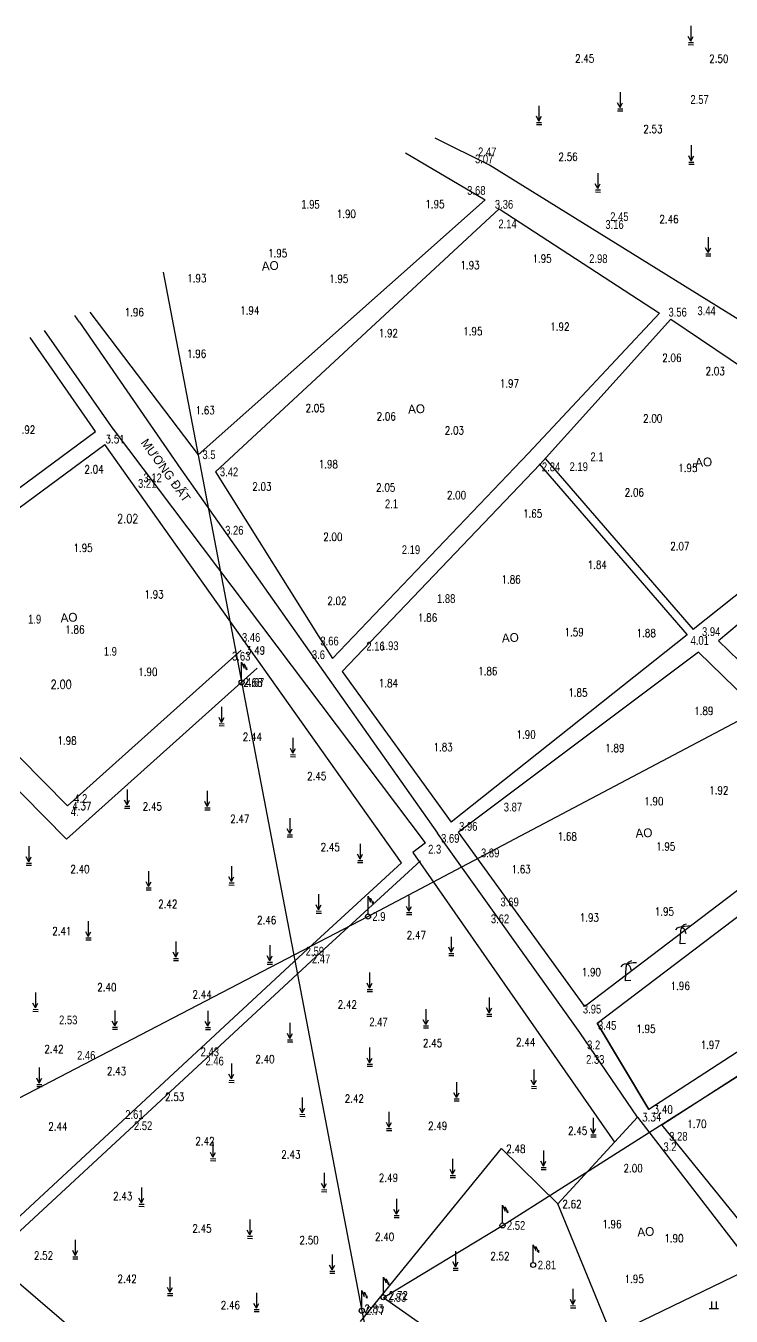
# Model space of a CAD drawing. Header units: metres. Extents: x 568068 to 569216, y 2065829 to 2066671.
# Drawn here: x 568833.4 to 568921.5, y 2066469.2 to 2066630.4 of the extents above; entities that cross this region are included whole.
import ezdxf
from ezdxf.enums import TextEntityAlignment as Align

# ---------------------------------------------------------------- set-up
doc = ezdxf.new("R2010")
doc.units = ezdxf.units.M
doc.layers.add('neS', color=250, linetype='TUONG_XAY')
doc.styles.add('COS', font='vnsimli.shx', dxfattribs={"width": 0.8, "height": 1.1})
doc.styles.add('DIADANH1', font='VHAVAN.TTF', dxfattribs={"height": 2.3})
doc.linetypes.add('TAL_N_P', pattern='A,0.5,[130,ltypeshp.shx,S=0.25,R=0,X=0,Y=-0.25],1,[130,ltypeshp.shx,S=0.5,R=0,X=0,Y=-0.5],0.5', length=2)
doc.linetypes.add('TAL_N_T', pattern='A,0.5,[130,ltypeshp.shx,S=0.25,R=0,X=0,Y=0.25],1,[130,ltypeshp.shx,S=0.5,R=0,X=0,Y=0.5],0.5', length=2)
doc.linetypes.add('TUONG_XAY', pattern='A,0.1,[130,ltypeshp.shx,S=0.15,R=-90,X=0,Y=0.12],0.05,[130,ltypeshp.shx,S=0.15,R=-90,X=-0.05,Y=0.24],0.01,[130,ltypeshp.shx,S=0.12,R=0,X=0.09,Y=0.12],0.01,[130,ltypeshp.shx,S=0.12,R=0,X=-0.22,Y=0.12],2.4', length=2.57)

# ---------------------------------------------------------------- blocks, each defined once
blk = doc.blocks.new('A$C6F6A79B1')
at = {"layer": 'neS'}
for p, q in [((0, 0), (2.52, 0)), ((0.6, 2.03), (0.6, 0)), ((1.92, 2.03), (1.92, 0))]:
    blk.add_line(p, q, dxfattribs=at)
blk = doc.blocks.new('A$C4EFD3F85')
at = {"layer": 'neS'}
for p, q in [((0.7, 6.33), (1.4, 4.68)), ((1.4, 4.68), (1.43, 5.83)), ((1.43, 5.83), (2.21, 4.17)), ((2.21, 4.17), (2.2, 4.86))]:
    blk.add_line(p, q, dxfattribs=at)
for points in [[(0.7, 1.4), (0.7, 6.33)], [(2.21, 4.17), (1.79, 4.56)]]:
    blk.add_lwpolyline(points, dxfattribs=at)
blk.add_circle((0.7, 0.7), 0.7, dxfattribs=at)
blk = doc.blocks.new('A$C4FFE7273')
at = {"layer": 'neS'}
for points in [[(0.7, 5.24), (0.7, 0.95)], [(0.7, 0.95), (0, 2.28)], [(0.04, 0.03), (1.47, 0)], [(0.05, 0.59), (1.46, 0.57)], [(0.7, 0.95), (1.41, 2.28)]]:
    blk.add_lwpolyline(points, dxfattribs=at)

msp = doc.modelspace()

# ---------------------------------------------------------------- linework, layer by layer
at = {"layer": 'neS', "linetype": 'Continuous'}
msp.add_line((568880.83, 2066614.55), (568890.79, 2066608.71), dxfattribs=at)
at = {"layer": 'neS', "linetype": 'TAL_N_P'}
for p, q in [((568880.83, 2066614.55), (568890.79, 2066608.71)), ((568892.53, 2066607.58), (568912.6, 2066594.53)), ((568914, 2066593.79), (568941.87, 2066575.01)), ((568844.4, 2066579.96), (568835.74, 2066592.37)), ((568883.36, 2066528.35), (568844.36, 2066580.02)), ((568941.87, 2066575.01), (568916.79, 2066555.01)), ((568916.03, 2066554.36), (568886.53, 2066530.93)), ((568917.48, 2066552.17), (568936.73, 2066533.38)), ((568938.35, 2066535.69), (568919.95, 2066553.59)), ((568936.73, 2066533.38), (568903.27, 2066507.92)), ((568870.18, 2066514.61), (568882.71, 2066526.11)), ((568828.14, 2066475.68), (568870.18, 2066514.61))]:
    msp.add_line(p, q, dxfattribs=at)
at = {"layer": 'neS', "linetype": 'TAL_N_T'}
for p, q in [((568842.1, 2066579.75), (568833.93, 2066591.48)), ((568880.34, 2066525.84), (568843.25, 2066578.12)), ((568944.16, 2066573.99), (568919.95, 2066553.59)), ((568828.18, 2066477.62), (568869.23, 2066515.64)), ((568869.23, 2066515.64), (568869.23, 2066515.64)), ((568869.23, 2066515.64), (568869.23, 2066515.64)), ((568869.23, 2066515.64), (568869.23, 2066515.64)), ((568869.23, 2066515.64), (568869.23, 2066515.64))]:
    msp.add_line(p, q, dxfattribs=at)
at = {"layer": 'neS'}
for p, q in [((568914.63, 2066517.51), (568914.6, 2066517.42)), ((568914.63, 2066517.51), (568914.6, 2066517.42)), ((568914.63, 2066517.51), (568914.6, 2066517.42)), ((568914.63, 2066517.51), (568914.6, 2066517.42)), ((568914.77, 2066517.68), (568914.63, 2066517.51)), ((568914.77, 2066517.68), (568914.63, 2066517.51)), ((568914.77, 2066517.68), (568914.63, 2066517.51)), ((568914.77, 2066517.68), (568914.63, 2066517.51)), ((568915.01, 2066517.79), (568914.77, 2066517.68)), ((568915.01, 2066517.79), (568914.77, 2066517.68)), ((568915.01, 2066517.79), (568914.77, 2066517.68)), ((568915.01, 2066517.79), (568914.77, 2066517.68)), ((568915.36, 2066517.84), (568915.01, 2066517.79)), ((568915.36, 2066517.84), (568915.01, 2066517.79)), ((568915.36, 2066517.84), (568915.01, 2066517.79)), ((568915.36, 2066517.84), (568915.01, 2066517.79)), ((568915.18, 2066515.72), (568915.25, 2066517.4)), ((568915.18, 2066515.72), (568915.25, 2066517.4)), ((568915.18, 2066515.72), (568915.25, 2066517.4)), ((568915.18, 2066515.72), (568915.25, 2066517.4)), ((568915.25, 2066517.4), (568915.28, 2066517.56)), ((568915.25, 2066517.4), (568915.28, 2066517.56)), ((568915.25, 2066517.4), (568915.28, 2066517.56)), ((568915.25, 2066517.4), (568915.28, 2066517.56)), ((568915.28, 2066517.56), (568915.32, 2066517.7)), ((568915.28, 2066517.56), (568915.32, 2066517.7)), ((568915.28, 2066517.56), (568915.32, 2066517.7)), ((568915.28, 2066517.56), (568915.32, 2066517.7)), ((568915.32, 2066517.7), (568915.37, 2066517.83)), ((568915.32, 2066517.7), (568915.37, 2066517.83)), ((568915.32, 2066517.7), (568915.37, 2066517.83)), ((568915.32, 2066517.7), (568915.37, 2066517.83)), ((568915.37, 2066517.83), (568915.73, 2066517.94)), ((568915.37, 2066517.83), (568915.73, 2066517.94)), ((568915.37, 2066517.83), (568915.73, 2066517.94)), ((568915.37, 2066517.83), (568915.73, 2066517.94)), ((568915.37, 2066517.83), (568915.42, 2066517.93)), ((568915.37, 2066517.83), (568915.42, 2066517.93)), ((568915.37, 2066517.83), (568915.42, 2066517.93)), ((568915.37, 2066517.83), (568915.42, 2066517.93)), ((568915.37, 2066517.83), (568915.52, 2066517.74)), ((568915.37, 2066517.83), (568915.52, 2066517.74)), ((568915.37, 2066517.83), (568915.52, 2066517.74)), ((568915.37, 2066517.83), (568915.52, 2066517.74)), ((568915.42, 2066517.93), (568915.53, 2066518.03)), ((568915.42, 2066517.93), (568915.53, 2066518.03)), ((568915.42, 2066517.93), (568915.53, 2066518.03)), ((568915.42, 2066517.93), (568915.53, 2066518.03)), ((568915.52, 2066517.74), (568915.67, 2066517.59)), ((568915.52, 2066517.74), (568915.67, 2066517.59)), ((568915.52, 2066517.74), (568915.67, 2066517.59)), ((568915.52, 2066517.74), (568915.67, 2066517.59)), ((568915.53, 2066518.03), (568915.69, 2066518.14)), ((568915.53, 2066518.03), (568915.69, 2066518.14)), ((568915.53, 2066518.03), (568915.69, 2066518.14)), ((568915.53, 2066518.03), (568915.69, 2066518.14)), ((568915.67, 2066517.59), (568915.76, 2066517.42)), ((568915.67, 2066517.59), (568915.76, 2066517.42)), ((568915.67, 2066517.59), (568915.76, 2066517.42)), ((568915.67, 2066517.59), (568915.76, 2066517.42)), ((568915.69, 2066518.14), (568915.97, 2066518.25)), ((568915.69, 2066518.14), (568915.97, 2066518.25)), ((568915.69, 2066518.14), (568915.97, 2066518.25)), ((568915.69, 2066518.14), (568915.97, 2066518.25)), ((568915.73, 2066517.94), (568916.14, 2066518)), ((568915.73, 2066517.94), (568916.14, 2066518)), ((568915.73, 2066517.94), (568916.14, 2066518)), ((568915.73, 2066517.94), (568916.14, 2066518)), ((568915.76, 2066517.42), (568915.81, 2066517.25)), ((568915.76, 2066517.42), (568915.81, 2066517.25)), ((568915.76, 2066517.42), (568915.81, 2066517.25)), ((568915.76, 2066517.42), (568915.81, 2066517.25)), ((568915.81, 2066517.25), (568915.86, 2066517.04)), ((568915.81, 2066517.25), (568915.86, 2066517.04)), ((568915.81, 2066517.25), (568915.86, 2066517.04)), ((568915.81, 2066517.25), (568915.86, 2066517.04)), ((568916.14, 2066518), (568916.53, 2066518.02)), ((568916.14, 2066518), (568916.53, 2066518.02)), ((568916.14, 2066518), (568916.53, 2066518.02)), ((568916.14, 2066518), (568916.53, 2066518.02)), ((568915.83, 2066515.76), (568915.18, 2066515.72)), ((568915.83, 2066515.76), (568915.18, 2066515.72)), ((568915.83, 2066515.76), (568915.18, 2066515.72)), ((568915.83, 2066515.76), (568915.18, 2066515.72)), ((568908.59, 2066513.33), (568908.7, 2066513.43)), ((568908.59, 2066513.33), (568908.7, 2066513.43)), ((568908.59, 2066513.33), (568908.7, 2066513.43)), ((568908.59, 2066513.33), (568908.7, 2066513.43)), ((568908.7, 2066513.43), (568908.86, 2066513.53)), ((568908.7, 2066513.43), (568908.86, 2066513.53)), ((568908.7, 2066513.43), (568908.86, 2066513.53)), ((568908.7, 2066513.43), (568908.86, 2066513.53)), ((568908.86, 2066513.53), (568909.13, 2066513.64)), ((568908.86, 2066513.53), (568909.13, 2066513.64)), ((568908.86, 2066513.53), (568909.13, 2066513.64)), ((568908.86, 2066513.53), (568909.13, 2066513.64)), ((568907.8, 2066512.91), (568907.77, 2066512.82)), ((568907.8, 2066512.91), (568907.77, 2066512.82)), ((568907.8, 2066512.91), (568907.77, 2066512.82)), ((568907.8, 2066512.91), (568907.77, 2066512.82)), ((568907.94, 2066513.08), (568907.8, 2066512.91)), ((568907.94, 2066513.08), (568907.8, 2066512.91)), ((568907.94, 2066513.08), (568907.8, 2066512.91)), ((568907.94, 2066513.08), (568907.8, 2066512.91)), ((568908.17, 2066513.18), (568907.94, 2066513.08)), ((568908.17, 2066513.18), (568907.94, 2066513.08)), ((568908.17, 2066513.18), (568907.94, 2066513.08)), ((568908.17, 2066513.18), (568907.94, 2066513.08)), ((568908.52, 2066513.23), (568908.17, 2066513.18)), ((568908.52, 2066513.23), (568908.17, 2066513.18)), ((568908.52, 2066513.23), (568908.17, 2066513.18)), ((568908.52, 2066513.23), (568908.17, 2066513.18)), ((568908.34, 2066511.11), (568908.41, 2066512.8)), ((568908.34, 2066511.11), (568908.41, 2066512.8)), ((568908.34, 2066511.11), (568908.41, 2066512.8)), ((568908.34, 2066511.11), (568908.41, 2066512.8)), ((568908.41, 2066512.8), (568908.45, 2066512.95)), ((568908.41, 2066512.8), (568908.45, 2066512.95)), ((568908.41, 2066512.8), (568908.45, 2066512.95)), ((568908.41, 2066512.8), (568908.45, 2066512.95)), ((568908.45, 2066512.95), (568908.48, 2066513.1)), ((568908.45, 2066512.95), (568908.48, 2066513.1)), ((568908.45, 2066512.95), (568908.48, 2066513.1)), ((568908.45, 2066512.95), (568908.48, 2066513.1)), ((568908.48, 2066513.1), (568908.53, 2066513.23)), ((568908.48, 2066513.1), (568908.53, 2066513.23)), ((568908.48, 2066513.1), (568908.53, 2066513.23)), ((568908.48, 2066513.1), (568908.53, 2066513.23)), ((568908.53, 2066513.23), (568908.59, 2066513.33)), ((568908.53, 2066513.23), (568908.59, 2066513.33)), ((568908.53, 2066513.23), (568908.89, 2066513.33)), ((568908.53, 2066513.23), (568908.89, 2066513.33)), ((568908.53, 2066513.23), (568908.59, 2066513.33)), ((568908.53, 2066513.23), (568908.59, 2066513.33)), ((568908.53, 2066513.23), (568908.89, 2066513.33)), ((568908.53, 2066513.23), (568908.89, 2066513.33)), ((568908.53, 2066513.23), (568908.69, 2066513.13)), ((568908.53, 2066513.23), (568908.69, 2066513.13)), ((568908.53, 2066513.23), (568908.69, 2066513.13)), ((568908.53, 2066513.23), (568908.69, 2066513.13)), ((568908.69, 2066513.13), (568908.83, 2066512.99)), ((568908.69, 2066513.13), (568908.83, 2066512.99)), ((568908.69, 2066513.13), (568908.83, 2066512.99)), ((568908.69, 2066513.13), (568908.83, 2066512.99)), ((568908.83, 2066512.99), (568908.92, 2066512.82)), ((568908.83, 2066512.99), (568908.92, 2066512.82)), ((568908.83, 2066512.99), (568908.92, 2066512.82)), ((568908.83, 2066512.99), (568908.92, 2066512.82)), ((568908.89, 2066513.33), (568909.31, 2066513.4)), ((568908.89, 2066513.33), (568909.31, 2066513.4)), ((568908.89, 2066513.33), (568909.31, 2066513.4)), ((568908.89, 2066513.33), (568909.31, 2066513.4)), ((568908.92, 2066512.82), (568908.98, 2066512.64)), ((568908.92, 2066512.82), (568908.98, 2066512.64)), ((568908.92, 2066512.82), (568908.98, 2066512.64)), ((568908.92, 2066512.82), (568908.98, 2066512.64)), ((568908.98, 2066512.64), (568909.03, 2066512.43)), ((568908.98, 2066512.64), (568909.03, 2066512.43)), ((568908.98, 2066512.64), (568909.03, 2066512.43)), ((568908.98, 2066512.64), (568909.03, 2066512.43)), ((568909.31, 2066513.4), (568909.7, 2066513.41)), ((568909.31, 2066513.4), (568909.7, 2066513.41)), ((568909.31, 2066513.4), (568909.7, 2066513.41)), ((568909.31, 2066513.4), (568909.7, 2066513.41)), ((568909, 2066511.15), (568908.34, 2066511.11)), ((568909, 2066511.15), (568908.34, 2066511.11)), ((568909, 2066511.15), (568908.34, 2066511.11)), ((568909, 2066511.15), (568908.34, 2066511.11))]:
    msp.add_line(p, q, dxfattribs=at)
at = {"layer": 'neS', "linetype": 'TAL_N_P'}
for points in [[(568995.23, 2066544.71), (568966.11, 2066566.65), (568891.32, 2066613.03), (568884.55, 2066616.38)], [(568857.09, 2066574.7), (568892.53, 2066607.58)], [(568840.11, 2066593.39), (568852.78, 2066575.02)], [(568814.77, 2066557.08), (568843.25, 2066578.12)], [(568896.23, 2066577.06), (568871.73, 2066551.4)], [(568852.78, 2066575.02), (568884.83, 2066529.58)], [(568897.54, 2066575.71), (568916.03, 2066554.36)], [(568794.4, 2066572.03), (568811.26, 2066556.37), (568838.47, 2066528.83), (568862.32, 2066550.18)], [(568904.79, 2066505.82), (568940.16, 2066532.66), (568950.41, 2066520.43), (568911.27, 2066495.05), (568904.79, 2066505.82), (568940.16, 2066532.66), (568950.41, 2066520.43), (568911.27, 2066495.05)], [(568903.27, 2066507.92), (568887.48, 2066529.69)], [(568909.84, 2066494.08), (568924.3, 2066475.32), (568906.61, 2066466.81), (568899.87, 2066483.24), (568909.84, 2066494.08)]]:
    msp.add_lwpolyline(points, dxfattribs=at)
at = {"layer": 'neS', "linetype": 'TAL_N_T'}
for points in [[(568854.91, 2066576.85), (568890.79, 2066608.71)], [(568841.37, 2066594.66), (568854.91, 2066576.85)], [(568896.23, 2066577.06), (568912.6, 2066594.53)], [(568914, 2066593.79), (568897.67, 2066575.68)], [(568813.35, 2066558.52), (568842.1, 2066579.75)], [(568898.29, 2066576.36), (568898.29, 2066576.36), (568916.79, 2066555.01)], [(568857.09, 2066574.7), (568871.73, 2066551.4)], [(568897.67, 2066575.68), (568872.93, 2066549.75)], [(568814.77, 2066557.08), (568838.6, 2066532.97), (568860.31, 2066552.42)], [(568917.48, 2066552.17), (568887.48, 2066529.69)], [(568872.93, 2066549.75), (568886.53, 2066530.93)], [(568909.84, 2066494.08), (568902.64, 2066504.64), (568884.83, 2066529.58)], [(568881.76, 2066527.14), (568906.98, 2066490.97)], [(568869.23, 2066515.64), (568880.34, 2066525.84)], [(568951.62, 2066518.11), (568912.87, 2066493.08)], [(568912.87, 2066493.08), (568923.92, 2066479.44)]]:
    msp.add_lwpolyline(points, dxfattribs=at)
at = {"layer": 'neS'}
for points in [[(568643.49, 2066397.7), (568658.16, 2066405.22), (568726.01, 2066440.74), (568801.11, 2066480.12), (568876.15, 2066519.14), (568965.88, 2066566.56), (569045.29, 2066607.7)], [(568850.54, 2066599.65), (568875.38, 2066469.89), (568883.55, 2066429.19), (568900.49, 2066341.06), (568915.75, 2066263.66), (568934.57, 2066135.52)], [(568878.09, 2066471.56), (568892.97, 2066480.55), (569059.93, 2066586.48)], [(568875.22, 2066468.53), (568892.85, 2066490.14), (568899.87, 2066483.24)], [(568875.22, 2066468.53), (568892.85, 2066490.14), (568899.87, 2066483.24)], [(568828.93, 2066476.41), (568849.1, 2066459.14), (568859.89, 2066451.57), (568866.87, 2066455.94), (568875.11, 2066441.85), (568883.49, 2066429.35), (568891.95, 2066406.7), (568903.35, 2066371.64)], [(568878.09, 2066471.56), (568901.44, 2066455.19), (568913.86, 2066446.39)]]:
    msp.add_lwpolyline(points, dxfattribs=at)
at = {"layer": 'neS', "linetype": 'TAL_N_T', "ltscale": 0.5}
for points in [[(568840.11, 2066593.39), (568839.53, 2066594.23)], [(568840.11, 2066593.39), (568839.53, 2066594.23)], [(568883.36, 2066528.35), (568881.76, 2066527.14)], [(568883.36, 2066528.35), (568881.76, 2066527.14)]]:
    msp.add_lwpolyline(points, dxfattribs=at)
at = {"layer": 'neS', "linetype": 'Continuous'}
msp.add_lwpolyline([(568911.27, 2066495.05), (568904.79, 2066505.82), (568911.27, 2066495.05), (568904.79, 2066505.82)], dxfattribs=at)
msp.add_lwpolyline([(568911.27, 2066495.05), (568904.79, 2066505.82), (568911.27, 2066495.05), (568904.79, 2066505.82)], dxfattribs=at)

# ---------------------------------------------------------------- block references
at = {"layer": 'neS', "linetype": 'Continuous', "xscale": 0.4499999999534339, "yscale": 0.4499999999534339, "zscale": 0.45}
for name, p in [('A$C4FFE7273', (568916.17, 2066628.08)), ('A$C4FFE7273', (568907.34, 2066619.8)), ('A$C4FFE7273', (568897.2, 2066618.1)), ('A$C4FFE7273', (568916.24, 2066613.15)), ('A$C4FFE7273', (568904.55, 2066609.67)), ('A$C4FFE7273', (568918.35, 2066601.69)), ('A$C4EFD3F85', (568860.03, 2066548.08)), ('A$C4FFE7273', (568857.53, 2066542.98)), ('A$C4FFE7273', (568866.45, 2066539.11)), ('A$C4FFE7273', (568845.72, 2066532.67)), ('A$C4FFE7273', (568855.75, 2066532.48)), ('A$C4FFE7273', (568866.05, 2066529.09)), ('A$C4FFE7273', (568874.84, 2066525.89)), ('A$C4FFE7273', (568833.43, 2066525.56)), ('A$C4FFE7273', (568848.41, 2066522.46)), ('A$C4FFE7273', (568858.76, 2066523.08)), ('A$C4FFE7273', (568869.66, 2066519.57)), ('A$C4EFD3F85', (568875.84, 2066518.83)), ('A$C4FFE7273', (568880.96, 2066519.39)), ('A$C4FFE7273', (568840.88, 2066516.22)), ('A$C4FFE7273', (568851.81, 2066513.65)), ('A$C4FFE7273', (568863.55, 2066513.19)), ('A$C4FFE7273', (568886.24, 2066514.27)), ('A$C4FFE7273', (568876.04, 2066509.78)), ('A$C4FFE7273', (568834.26, 2066507.29)), ('A$C4FFE7273', (568890.98, 2066506.69)), ('A$C4FFE7273', (568844.19, 2066505.06)), ('A$C4FFE7273', (568855.81, 2066505.01)), ('A$C4FFE7273', (568883.06, 2066505.23)), ('A$C4FFE7273', (568866.08, 2066503.49)), ('A$C4FFE7273', (568876.04, 2066500.44)), ('A$C4FFE7273', (568858.76, 2066498.42)), ('A$C4FFE7273', (568834.75, 2066497.91)), ('A$C4FFE7273', (568896.56, 2066497.67)), ('A$C4FFE7273', (568886.9, 2066496.11)), ('A$C4FFE7273', (568867.62, 2066494.17)), ('A$C4FFE7273', (568878.45, 2066492.4)), ('A$C4FFE7273', (568904, 2066491.62)), ('A$C4FFE7273', (568856.46, 2066488.63)), ('A$C4FFE7273', (568897.76, 2066487.54)), ('A$C4FFE7273', (568886.42, 2066486.52)), ('A$C4FFE7273', (568870.34, 2066484.76)), ('A$C4FFE7273', (568847.51, 2066482.93)), ('A$C4FFE7273', (568879.4, 2066481.52)), ('A$C4EFD3F85', (568892.65, 2066480.23)), ('A$C4FFE7273', (568861.06, 2066478.93)), ('A$C4FFE7273', (568839.24, 2066476.38)), ('A$C4EFD3F85', (568896.5, 2066475.29)), ('A$C4FFE7273', (568871.36, 2066474.57)), ('A$C4FFE7273', (568886.77, 2066474.96)), ('A$C4FFE7273', (568851.09, 2066471.78)), ('A$C4EFD3F85', (568877.78, 2066471.25)), ('A$C4FFE7273', (568861.89, 2066469.78)), ('A$C4EFD3F85', (568875.06, 2066469.57)), ('A$C4FFE7273', (568901.45, 2066470.26)), ('A$C6F6A79B1', (568918.81, 2066470.15))]:
    msp.add_blockref(name, p, dxfattribs=at)

# ---------------------------------------------------------------- texts
at = {"layer": 'neS', "linetype": 'Continuous', "style": 'COS', "width": 0.8}
for s, p in [('2.45', (568902.04, 2066625.85)), ('2.50', (568918.8, 2066625.83)), ('2.53', (568910.56, 2066617.04)), ('2.56', (568899.96, 2066613.57)), ('1.95', (568883.32, 2066607.66)), ('1.90', (568872.25, 2066606.44)), ('2.46', (568912.57, 2066605.78)), ('1.95', (568863.66, 2066601.52)), ('1.93', (568887.7, 2066600.03)), ('1.95', (568896.71, 2066600.85)), ('1.93', (568853.56, 2066598.4)), ('1.95', (568871.3, 2066598.33)), ('1.96', (568845.74, 2066594.15)), ('1.94', (568860.18, 2066594.37)), ('1.92', (568877.5, 2066591.54)), ('1.95', (568888.06, 2066591.77)), ('1.92', (568898.94, 2066592.35)), ('1.96', (568853.53, 2066588.97)), ('2.06', (568912.93, 2066588.45)), ('2.03', (568918.35, 2066586.79)), ('1.97', (568892.63, 2066585.25)), ('1.63', (568854.6, 2066581.9)), ('2.05', (568868.35, 2066582.18)), ('2.06', (568877.23, 2066581.14)), ('2.00', (568910.54, 2066580.88)), ('1.92', (568832.17, 2066579.48)), ('2.03', (568885.75, 2066579.39)), ('3.51', (568843.34, 2066578.3)), ('2.04', (568840.71, 2066574.52)), ('1.98', (568869.99, 2066575.17)), ('1.95', (568914.93, 2066574.69)), ('2.03', (568861.69, 2066572.36)), ('2.05', (568877.17, 2066572.26)), ('2.00', (568886.02, 2066571.29)), ('2.06', (568908.24, 2066571.63)), ('1.65', (568895.53, 2066568.99)), ('2.00', (568870.56, 2066566.08)), ('1.95', (568839.34, 2066564.7)), ('2.07', (568913.93, 2066564.92)), ('1.84', (568903.61, 2066562.59)), ('1.86', (568892.84, 2066560.76)), ('1.93', (568848.21, 2066558.9)), ('2.02', (568871.07, 2066558.08)), ('1.86', (568882.4, 2066555.99)), ('1.86', (568838.32, 2066554.5)), ('1.59', (568900.72, 2066554.18)), ('1.88', (568909.73, 2066554.07)), ('3.49', (568860.89, 2066551.9)), ('1.90', (568847.44, 2066549.21)), ('1.86', (568889.93, 2066549.31)), ('2.68', (568860.57, 2066547.89)), ('1.84', (568877.5, 2066547.8)), ('1.85', (568901.19, 2066546.62)), ('1.89', (568916.92, 2066544.34)), ('1.98', (568837.34, 2066540.62)), ('2.44', (568860.5, 2066541.09)), ('1.90', (568894.72, 2066541.39)), ('1.83', (568884.34, 2066539.82)), ('1.89', (568905.8, 2066539.7)), ('2.45', (568868.55, 2066536.2)), ('1.92', (568918.8, 2066534.41)), ('4.37', (568839.18, 2066532.45)), ('2.45', (568847.99, 2066532.41)), ('1.90', (568910.68, 2066533.05)), ('2.47', (568858.93, 2066530.84)), ('1.68', (568899.86, 2066528.65)), ('2.45', (568870.23, 2066527.31)), ('1.95', (568912.17, 2066527.4)), ('2.40', (568838.96, 2066524.57)), ('1.63', (568894.09, 2066524.55)), ('2.42', (568849.93, 2066520.21)), ('1.95', (568912, 2066519.27)), ('2.46', (568862.29, 2066518.2)), ('1.93', (568902.62, 2066518.51)), ('2.41', (568836.69, 2066516.83)), ('2.47', (568880.99, 2066516.31)), ('1.90', (568902.87, 2066511.7)), ('2.40', (568842.31, 2066509.8)), ('1.96', (568913.98, 2066509.98)), ('2.44', (568854.22, 2066508.91)), ('2.42', (568872.37, 2066507.64)), ('1.95', (568909.69, 2066504.61)), ('2.45', (568883.02, 2066502.84)), ('2.44', (568894.66, 2066502.94)), ('2.42', (568835.7, 2066502.09)), ('1.97', (568917.73, 2066502.6)), ('2.40', (568862.07, 2066500.83)), ('2.43', (568843.52, 2066499.32)), ('2.53', (568850.79, 2066496.11)), ('2.42', (568873.24, 2066495.89)), ('3.34', (568910.42, 2066493.56)), ('3.40', (568911.85, 2066494.53)), ('2.44', (568836.19, 2066492.41)), ('2.49', (568883.67, 2066492.5)), ('2.45', (568901.16, 2066491.88)), ('1.70', (568916.06, 2066492.73)), ('2.42', (568854.57, 2066490.58)), ('2.43', (568865.31, 2066488.9)), ('2.48', (568893.43, 2066489.62)), ('2.00', (568908.09, 2066487.19)), ('2.49', (568877.51, 2066486.01)), ('2.43', (568844.3, 2066483.72)), ('2.62', (568900.45, 2066482.72)), ('1.96', (568905.44, 2066480.22)), ('2.45', (568854.2, 2066479.66)), ('2.40', (568877.03, 2066478.63)), ('2.50', (568867.59, 2066478.22)), ('1.90', (568913.19, 2066478.44)), ('2.52', (568834.4, 2066476.28)), ('2.52', (568891.44, 2066476.21)), ('2.42', (568844.85, 2066473.37)), ('1.95', (568908.23, 2066473.37)), ('2.72', (568878.74, 2066471.31)), ('2.46', (568857.76, 2066470.09)), ('2.83', (568875.7, 2066469.64))]:
    msp.add_text(s, height=1, dxfattribs=at).set_placement(p)
at = {"layer": 'neS', "width": 0.8}
for s, p in [('2.57', (568916.45, 2066620.68)), ('2.47', (568889.91, 2066614.13)), ('3.07', (568889.53, 2066613.25)), ('3.68', (568888.55, 2066609.32)), ('1.95', (568867.82, 2066607.58)), ('3.36', (568892.01, 2066607.58)), ('2.45', (568906.43, 2066606.04)), ('2.14', (568892.45, 2066605.13)), ('3.16', (568905.82, 2066605.06)), ('2.98', (568903.8, 2066600.79)), ('3.56', (568913.71, 2066594.11)), ('3.44', (568917.33, 2066594.28)), ('3.5', (568855.46, 2066576.3)), ('2.1', (568903.96, 2066576.04)), ('3.42', (568857.64, 2066574.15)), ('2.84', (568897.89, 2066574.78)), ('2.19', (568901.35, 2066574.8)), ('3.21', (568847.41, 2066572.71)), ('3.12', (568848.09, 2066573.4)), ('2.1', (568878.27, 2066570.16)), ('3.26', (568858.3, 2066566.86)), ('2.19', (568880.38, 2066564.43)), ('1.88', (568884.78, 2066558.32)), ('1.9', (568833.67, 2066555.75)), ('3.46', (568860.4, 2066553.47)), ('3.66', (568870.2, 2066553.02)), ('4.01', (568916.47, 2066553.09)), ('3.94', (568917.9, 2066554.19)), ('1.9', (568843.13, 2066551.73)), ('3.63', (568859.16, 2066551.12)), ('3.6', (568869.14, 2066551.31)), ('2.16', (568875.95, 2066552.37)), ('1.93', (568877.68, 2066552.43)), ('4.67', (568860.9, 2066547.84)), ('4.2', (568839.43, 2066533.33)), ('4.', (568839.01, 2066531.72)), ('3.87', (568893.12, 2066532.27)), ('3.96', (568887.54, 2066529.86)), ('2.3', (568883.67, 2066527.01)), ('3.69', (568885.29, 2066528.36)), ('3.89', (568890.28, 2066526.54)), ('3.69', (568892.71, 2066520.41)), ('2.9', (568876.7, 2066518.59)), ('3.62', (568891.51, 2066518.31)), ('2.59', (568868.37, 2066514.26)), ('2.47', (568869.15, 2066513.3)), ('3.95', (568903.01, 2066507.03)), ('2.53', (568837.54, 2066505.67)), ('2.47', (568876.32, 2066505.42)), ('3.45', (568904.9, 2066504.99)), ('2.46', (568839.79, 2066501.25)), ('2.43', (568855.24, 2066501.69)), ('3.2', (568903.54, 2066502.55)), ('2.46', (568855.84, 2066500.54)), ('2.33', (568903.41, 2066500.74)), ('2.61', (568845.81, 2066493.86)), ('2.52', (568846.9, 2066492.46)), ('3.2', (568913.08, 2066489.83)), ('3.28', (568913.8, 2066491.13)), ('2.52', (568893.52, 2066480)), ('2.81', (568897.37, 2066475.05)), ('2.83', (568878.64, 2066471.01)), ('2.77', (568875.93, 2066469.34))]:
    msp.add_text(s, height=1.1, dxfattribs=at).set_placement(p)
at = {"layer": 'neS', "style": 'DIADANH1'}
for s, rotation, p in [('ao', 3.0486, (568862.9, 2066599.85)), ('ao', 3.0486, (568862.9, 2066599.85)), ('ao', 3.0486, (568881.18, 2066581.96)), ('ao', 3.0486, (568881.18, 2066581.96)), ('m\xad¬ng ®Êt', 305.864, (568847.7, 2066578.34)), ('m\xad¬ng ®Êt', 305.864, (568847.7, 2066578.34)), ('ao', 3.0486, (568917.07, 2066575.31)), ('ao', 3.0486, (568917.07, 2066575.31)), ('ao', 3.0486, (568837.75, 2066555.9)), ('ao', 3.0486, (568892.91, 2066553.38)), ('ao', 3.0486, (568892.91, 2066553.38)), ('ao', 3.0486, (568909.61, 2066528.98)), ('ao', 3.0486, (568909.61, 2066528.98)), ('ao', 3.0486, (568909.84, 2066479.16)), ('ao', 3.0486, (568909.84, 2066479.16))]:
    msp.add_text(s, height=1.1, rotation=rotation, dxfattribs=at).set_placement(p)
at = {"layer": 'neS', "linetype": 'Continuous', "style": 'COS', "width": 0.8}
for s, p in [('2.02', (568846.12, 2066568.31)), ('2.00', (568837.81, 2066547.6))]:
    msp.add_text(s, height=1.1, dxfattribs=at).set_placement(p, align=Align.CENTER)

doc.saveas('drawing.dxf')
